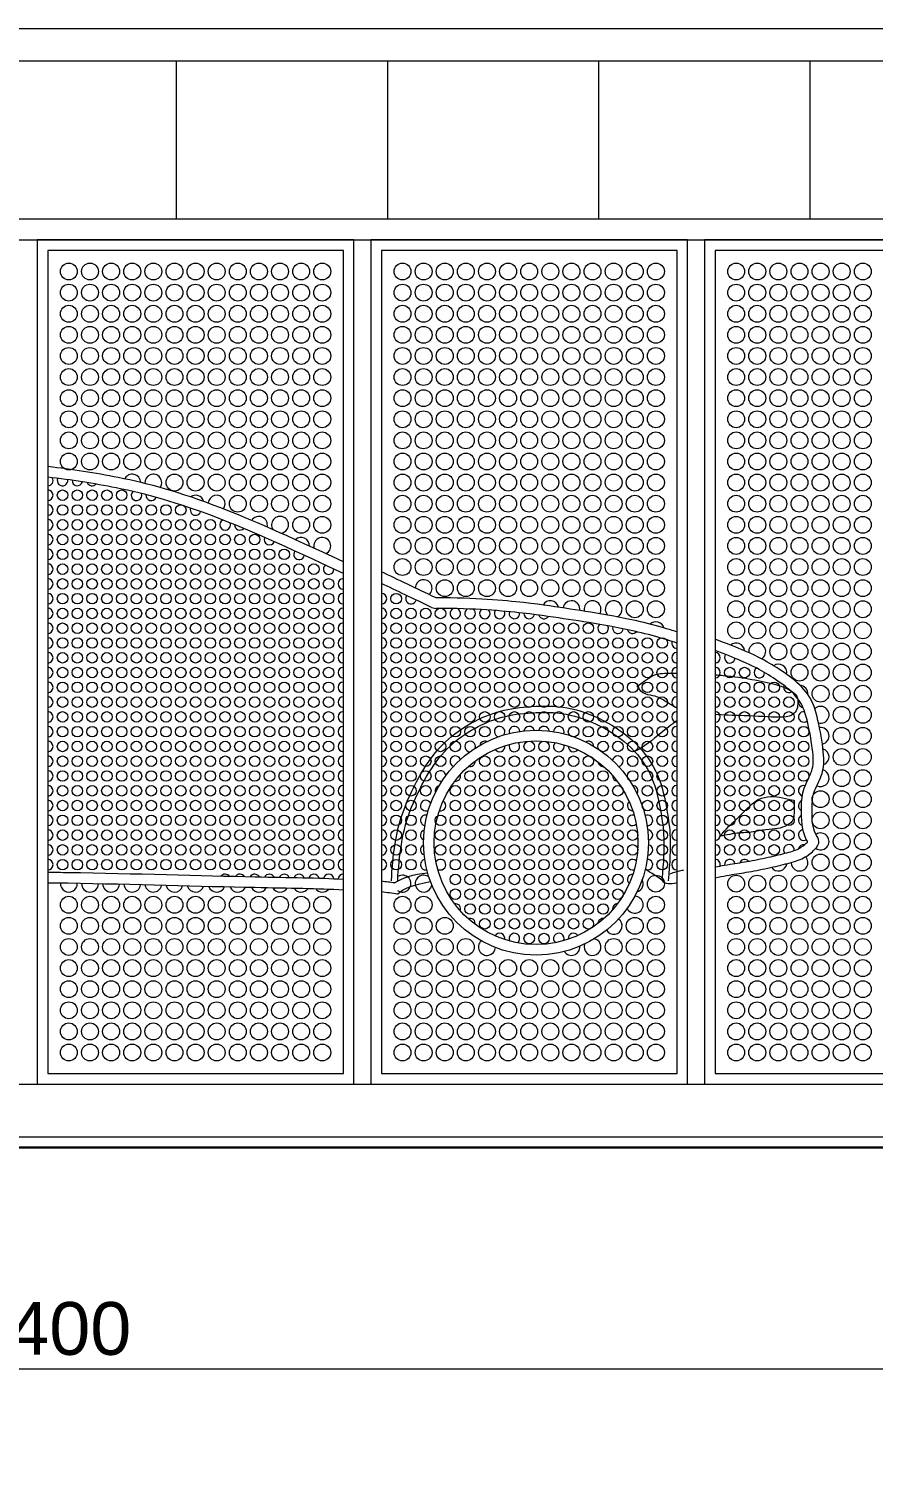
# Model space of a CAD drawing. Header units: metres. Extents: x 14775 to 14878, y 5674 to 5737.
# Drawn here: x 14867.83 to 14871.82, y 5690.72 to 5697.53 of the extents above; entities that cross this region are included whole.
import ezdxf

# ---------------------------------------------------------------- set-up
doc = ezdxf.new("R2010")
doc.units = ezdxf.units.M
doc.header["$MEASUREMENT"] = 0
doc.layers.get('Defpoints').update_dxf_attribs({"lineweight": 0})
doc.layers.add('АР-Стены', color=7, linetype='Continuous', lineweight=13)
doc.layers.add('ЧЕРТЕЖ', color=7, linetype='Continuous', lineweight=0)
doc.styles.add('Style-Arial', font='arial.ttf')
doc.styles.add('Style-txt', font='txt.shx')
doc.dimstyles.new('100', dxfattribs={"dimtxt": 0.25, "dimasz": 0.1875, "dimexe": 0.125, "dimexo": 0.125, "dimgap": 0.0625, "dimtad": 1, "dimdec": 0, "dimlfac": 1000, "dimzin": 11, "dimdsep": 46, "dimtxsty": 'Style-txt', "dimblk": 'OBLIQUE', "dimcen": 0.09, "dimadec": 0, "dimazin": 3, "dimtfac": 1, "dimtdec": 0, "dimtmove": 0, "dimatfit": 3, "dimldrblk": 'TerminatorOpen', "dimfxl": 1, "dimfrac": 2, "dimtzin": 11, "dimlwd": 0, "dimlwe": 0, "dimarcsym": 0})

# ---------------------------------------------------------------- blocks, each defined once
blk = doc.blocks.new('_Oblique')
at = {"color": 0, "linetype": 'ByBlock', "lineweight": -2}
blk.add_line((0.5, 0.5), (-0.5, -0.5), dxfattribs=at)
blk = doc.blocks.new('*D75')
at = {"layer": 'Defpoints', "color": 0, "linetype": 'Continuous', "lineweight": 0, "transparency": 16777216}
for p in [(14875.0252, 5691.184), (14860.6252, 5690.7184), (14875.0252, 5690.7184)]:
    blk.add_point(p, dxfattribs=at)
at = {"layer": 'ЧЕРТЕЖ', "color": 7, "linetype": 'Continuous', "lineweight": 0, "transparency": 16777216}
for p, q in [((14860.6252, 5690.8434), (14860.6252, 5691.309)), ((14875.0252, 5690.8434), (14875.0252, 5691.309))]:
    blk.add_line(p, q, dxfattribs=at)
at = {"layer": 'ЧЕРТЕЖ', "color": 0, "linetype": 'Continuous', "lineweight": 0, "transparency": 16777216}
blk.add_line((14860.6252, 5691.184), (14875.0252, 5691.184), dxfattribs=at)
at = {"layer": 'ЧЕРТЕЖ', "color": 0, "linetype": 'Continuous', "lineweight": 0, "transparency": 16777216, "xscale": 0.1875, "yscale": 0.1875, "zscale": 0.1875, "rotation": 180}
blk.add_blockref('_Oblique', (14860.6252, 5691.184), dxfattribs=at)
at = {"layer": 'ЧЕРТЕЖ', "color": 0, "linetype": 'Continuous', "lineweight": 0, "transparency": 16777216, "xscale": 0.1875, "yscale": 0.1875, "zscale": 0.1875}
blk.add_blockref('_Oblique', (14875.0252, 5691.184), dxfattribs=at)
at = {"layer": 'ЧЕРТЕЖ', "color": 0, "linetype": 'Continuous', "lineweight": 0, "transparency": 16777216, "insert": (14867.8252, 5691.3741), "char_height": 0.25, "attachment_point": 5, "style": 'Style-Arial'}
blk.add_mtext('14400', dxfattribs=at)
blk = doc.blocks.new('TerminatorOpen')
at = {"color": 0, "linetype": 'ByBlock', "lineweight": -2}
for q in [(-1, 0.5), (-1, 0), (-1, -0.5)]:
    blk.add_line((0, 0), q, dxfattribs=at)
blk = doc.blocks.new('*U77')
at = {"layer": 'АР-Стены', "color": 251, "linetype": 'Continuous', "lineweight": 0}
blk.add_line((1.9072, 0.259), (1.9287, 0.2541), dxfattribs=at)
for centre in [(0.19, 1.85), (0.29, 1.85), (0.39, 1.85), (0.49, 1.85), (0.59, 1.85), (0.69, 1.85), (0.79, 1.85), (0.89, 1.85), (0.99, 1.85), (1.09, 1.85), (1.19, 1.85), (1.29, 1.85), (1.39, 1.85), (1.77, 1.85), (1.87, 1.85), (1.97, 1.85), (2.07, 1.85), (2.17, 1.85), (2.27, 1.85), (2.37, 1.85), (2.47, 1.85), (2.57, 1.85), (2.67, 1.85), (2.77, 1.85), (2.87, 1.85), (2.97, 1.85), (3.35, 1.85), (3.45, 1.85), (3.55, 1.85), (3.65, 1.85), (3.75, 1.85), (3.85, 1.85), (3.95, 1.85), (0.19, 1.75), (0.29, 1.75), (0.39, 1.75), (0.49, 1.75), (0.59, 1.75), (0.69, 1.75), (0.79, 1.75), (0.89, 1.75), (0.99, 1.75), (1.09, 1.75), (1.19, 1.75), (1.29, 1.75), (1.39, 1.75), (1.77, 1.75), (1.87, 1.75), (1.97, 1.75), (2.07, 1.75), (2.17, 1.75), (2.27, 1.75), (2.37, 1.75), (2.47, 1.75), (2.57, 1.75), (2.67, 1.75), (2.77, 1.75), (2.87, 1.75), (2.97, 1.75), (3.35, 1.75), (3.45, 1.75), (3.55, 1.75), (3.65, 1.75), (3.75, 1.75), (3.85, 1.75), (3.95, 1.75), (0.19, 1.65), (0.29, 1.65), (0.39, 1.65), (0.49, 1.65), (0.59, 1.65), (0.69, 1.65), (0.79, 1.65), (0.89, 1.65), (0.99, 1.65), (1.09, 1.65), (1.19, 1.65), (1.29, 1.65), (1.39, 1.65), (1.77, 1.65), (1.87, 1.65), (1.97, 1.65), (2.07, 1.65), (2.17, 1.65), (2.27, 1.65), (2.37, 1.65), (2.47, 1.65), (2.57, 1.65), (2.67, 1.65), (2.77, 1.65), (2.87, 1.65), (2.97, 1.65), (3.35, 1.65), (3.45, 1.65), (3.55, 1.65), (3.65, 1.65), (3.75, 1.65), (3.85, 1.65), (3.95, 1.65), (0.19, 1.55), (0.29, 1.55), (0.39, 1.55), (0.49, 1.55), (0.59, 1.55), (0.69, 1.55), (0.79, 1.55), (0.89, 1.55), (0.99, 1.55), (1.09, 1.55), (1.19, 1.55), (1.29, 1.55), (1.39, 1.55), (1.77, 1.55), (1.87, 1.55), (1.97, 1.55), (2.07, 1.55), (2.17, 1.55), (2.27, 1.55), (2.37, 1.55), (2.47, 1.55), (2.57, 1.55), (2.67, 1.55), (2.77, 1.55), (2.87, 1.55), (2.97, 1.55), (3.35, 1.55), (3.45, 1.55), (3.55, 1.55), (3.65, 1.55), (3.75, 1.55), (3.85, 1.55), (3.95, 1.55), (0.19, 1.45), (0.29, 1.45), (0.39, 1.45), (0.49, 1.45), (0.59, 1.45), (0.69, 1.45), (0.79, 1.45), (0.89, 1.45), (0.99, 1.45), (1.09, 1.45), (1.19, 1.45), (1.29, 1.45), (1.39, 1.45), (1.77, 1.45), (1.87, 1.45), (1.97, 1.45), (2.07, 1.45), (2.17, 1.45), (2.27, 1.45), (2.37, 1.45), (2.47, 1.45), (2.57, 1.45), (2.67, 1.45), (2.77, 1.45), (2.87, 1.45), (2.97, 1.45), (3.35, 1.45), (3.45, 1.45), (3.55, 1.45), (3.65, 1.45), (3.75, 1.45), (3.85, 1.45), (3.95, 1.45), (0.19, 1.35), (0.29, 1.35), (0.39, 1.35), (0.49, 1.35), (0.59, 1.35), (0.69, 1.35), (0.79, 1.35), (0.89, 1.35), (0.99, 1.35), (1.09, 1.35), (1.19, 1.35), (1.29, 1.35), (1.39, 1.35), (1.77, 1.35), (1.87, 1.35), (1.97, 1.35), (2.07, 1.35), (2.17, 1.35), (2.27, 1.35), (2.37, 1.35), (2.47, 1.35), (2.57, 1.35), (2.67, 1.35), (2.77, 1.35), (2.87, 1.35), (2.97, 1.35), (3.35, 1.35), (3.45, 1.35), (3.55, 1.35), (3.65, 1.35), (3.75, 1.35), (3.85, 1.35), (3.95, 1.35), (0.19, 1.25), (0.29, 1.25), (0.39, 1.25), (0.49, 1.25), (0.59, 1.25), (0.69, 1.25), (0.79, 1.25), (0.89, 1.25), (0.99, 1.25), (1.09, 1.25), (1.19, 1.25), (1.29, 1.25), (1.39, 1.25), (1.77, 1.25), (1.87, 1.25), (1.97, 1.25), (2.07, 1.25), (2.17, 1.25), (2.27, 1.25), (2.37, 1.25), (2.47, 1.25), (2.57, 1.25), (2.67, 1.25), (2.77, 1.25), (2.87, 1.25), (2.97, 1.25), (3.35, 1.25), (3.45, 1.25), (3.55, 1.25), (3.65, 1.25), (3.75, 1.25), (3.85, 1.25), (3.95, 1.25), (0.19, 1.15), (0.29, 1.15), (0.39, 1.15), (0.49, 1.15), (0.59, 1.15), (0.69, 1.15), (0.79, 1.15), (0.89, 1.15), (0.99, 1.15), (1.09, 1.15), (1.19, 1.15), (1.29, 1.15), (1.39, 1.15), (1.77, 1.15), (1.87, 1.15), (1.97, 1.15), (2.07, 1.15), (2.17, 1.15), (2.27, 1.15), (2.37, 1.15), (2.47, 1.15), (2.57, 1.15), (2.67, 1.15), (2.77, 1.15), (2.87, 1.15), (2.97, 1.15), (3.35, 1.15), (3.45, 1.15), (3.55, 1.15), (3.65, 1.15), (3.75, 1.15), (3.85, 1.15), (3.95, 1.15), (0.19, 1.05), (0.29, 1.05), (0.39, 1.05), (0.49, 1.05), (0.59, 1.05), (0.69, 1.05), (0.79, 1.05), (0.89, 1.05), (0.99, 1.05), (1.09, 1.05), (1.19, 1.05), (1.29, 1.05), (1.39, 1.05), (1.77, 1.05), (1.87, 1.05), (1.97, 1.05), (2.07, 1.05), (2.17, 1.05), (2.27, 1.05), (2.37, 1.05), (2.47, 1.05), (2.57, 1.05), (2.67, 1.05), (2.77, 1.05), (2.87, 1.05), (2.97, 1.05), (3.35, 1.05), (3.45, 1.05), (3.55, 1.05), (3.65, 1.05), (3.75, 1.05), (3.85, 1.05), (3.95, 1.05), (0.19, 0.95), (0.29, 0.95), (0.39, 0.95), (0.49, 0.95), (0.59, 0.95), (0.69, 0.95), (0.79, 0.95), (0.89, 0.95), (0.99, 0.95), (1.09, 0.95), (1.19, 0.95), (1.29, 0.95), (1.39, 0.95), (1.77, 0.95), (1.87, 0.95), (1.97, 0.95), (2.07, 0.95), (2.17, 0.95), (2.27, 0.95), (2.37, 0.95), (2.47, 0.95), (2.57, 0.95), (2.67, 0.95), (2.77, 0.95), (2.87, 0.95), (2.97, 0.95), (3.35, 0.95), (3.45, 0.95), (3.55, 0.95), (3.65, 0.95), (3.75, 0.95), (3.85, 0.95), (3.95, 0.95), (0.69, 0.85), (0.79, 0.85), (0.89, 0.85), (0.99, 0.85), (1.09, 0.85), (1.19, 0.85), (1.29, 0.85), (1.39, 0.85), (1.77, 0.85), (1.87, 0.85), (1.97, 0.85), (2.07, 0.85), (2.17, 0.85), (2.27, 0.85), (2.37, 0.85), (2.47, 0.85), (2.57, 0.85), (2.67, 0.85), (2.77, 0.85), (2.87, 0.85), (2.97, 0.85), (3.35, 0.85), (3.45, 0.85), (3.55, 0.85), (3.65, 0.85), (3.75, 0.85), (3.85, 0.85), (3.95, 0.85), (0.99, 0.75), (1.09, 0.75), (1.19, 0.75), (1.29, 0.75), (1.39, 0.75), (1.77, 0.75), (1.87, 0.75), (1.97, 0.75), (2.07, 0.75), (2.17, 0.75), (2.27, 0.75), (2.37, 0.75), (2.47, 0.75), (2.57, 0.75), (2.67, 0.75), (2.77, 0.75), (2.87, 0.75), (2.97, 0.75), (3.35, 0.75), (3.45, 0.75), (3.55, 0.75), (3.65, 0.75), (3.75, 0.75), (3.85, 0.75), (3.95, 0.75), (1.29, 0.65), (1.39, 0.65), (1.77, 0.65), (1.87, 0.65), (1.97, 0.65), (2.07, 0.65), (2.17, 0.65), (2.27, 0.65), (2.37, 0.65), (2.47, 0.65), (2.57, 0.65), (2.67, 0.65), (2.77, 0.65), (2.87, 0.65), (2.97, 0.65), (3.35, 0.65), (3.45, 0.65), (3.55, 0.65), (3.65, 0.65), (3.75, 0.65), (3.85, 0.65), (3.95, 0.65), (1.77, 0.55), (1.87, 0.55), (1.97, 0.55), (2.07, 0.55), (2.17, 0.55), (2.27, 0.55), (2.37, 0.55), (2.47, 0.55), (2.57, 0.55), (2.67, 0.55), (2.77, 0.55), (2.87, 0.55), (2.97, 0.55), (3.35, 0.55), (3.45, 0.55), (3.55, 0.55), (3.65, 0.55), (3.75, 0.55), (3.85, 0.55), (3.95, 0.55), (1.77, 0.45), (1.87, 0.45), (1.97, 0.45), (2.07, 0.45), (2.17, 0.45), (2.27, 0.45), (2.37, 0.45), (2.47, 0.45), (2.57, 0.45), (2.67, 0.45), (2.77, 0.45), (2.87, 0.45), (2.97, 0.45), (3.35, 0.45), (3.45, 0.45), (3.55, 0.45), (3.65, 0.45), (3.75, 0.45), (3.85, 0.45), (3.95, 0.45), (1.97, 0.35), (2.07, 0.35), (2.17, 0.35), (2.27, 0.35), (2.37, 0.35), (2.47, 0.35), (2.57, 0.35), (2.67, 0.35), (2.77, 0.35), (2.87, 0.35), (2.97, 0.35), (3.35, 0.35), (3.45, 0.35), (3.55, 0.35), (3.65, 0.35), (3.75, 0.35), (3.85, 0.35), (3.95, 0.35), (2.87, 0.25), (2.97, 0.25), (3.35, 0.25), (3.45, 0.25), (3.55, 0.25), (3.65, 0.25), (3.75, 0.25), (3.85, 0.25), (3.95, 0.25), (3.35, 0.15), (3.45, 0.15), (3.55, 0.15), (3.65, 0.15), (3.75, 0.15), (3.85, 0.15), (3.95, 0.15), (3.55, 0.05), (3.65, 0.05), (3.75, 0.05), (3.85, 0.05), (3.95, 0.05), (3.65, -0.05), (3.75, -0.05), (3.85, -0.05), (3.95, -0.05), (3.75, -0.15), (3.85, -0.15), (3.95, -0.15), (3.85, -0.25), (3.95, -0.25), (3.85, -0.35), (3.95, -0.35), (3.85, -0.45), (3.95, -0.45), (3.85, -0.55), (3.95, -0.55), (3.75, -0.65), (3.85, -0.65), (3.95, -0.65), (3.75, -0.75), (3.85, -0.75), (3.95, -0.75), (3.85, -0.85), (3.95, -0.85), (3.75, -0.95), (3.85, -0.95), (3.95, -0.95), (3.35, -1.05), (3.45, -1.05), (3.55, -1.05), (3.65, -1.05), (3.75, -1.05), (3.85, -1.05), (3.95, -1.05), (0.19, -1.15), (0.29, -1.15), (0.39, -1.15), (0.49, -1.15), (0.59, -1.15), (0.69, -1.15), (0.79, -1.15), (0.89, -1.15), (0.99, -1.15), (1.09, -1.15), (1.19, -1.15), (1.29, -1.15), (1.39, -1.15), (1.77, -1.15), (1.87, -1.15), (2.97, -1.15), (3.35, -1.15), (3.45, -1.15), (3.55, -1.15), (3.65, -1.15), (3.75, -1.15), (3.85, -1.15), (3.95, -1.15), (0.19, -1.25), (0.29, -1.25), (0.39, -1.25), (0.49, -1.25), (0.59, -1.25), (0.69, -1.25), (0.79, -1.25), (0.89, -1.25), (0.99, -1.25), (1.09, -1.25), (1.19, -1.25), (1.29, -1.25), (1.39, -1.25), (1.77, -1.25), (1.87, -1.25), (1.97, -1.25), (2.87, -1.25), (2.97, -1.25), (3.35, -1.25), (3.45, -1.25), (3.55, -1.25), (3.65, -1.25), (3.75, -1.25), (3.85, -1.25), (3.95, -1.25), (0.19, -1.35), (0.29, -1.35), (0.39, -1.35), (0.49, -1.35), (0.59, -1.35), (0.69, -1.35), (0.79, -1.35), (0.89, -1.35), (0.99, -1.35), (1.09, -1.35), (1.19, -1.35), (1.29, -1.35), (1.39, -1.35), (1.77, -1.35), (1.87, -1.35), (1.97, -1.35), (2.07, -1.35), (2.77, -1.35), (2.87, -1.35), (2.97, -1.35), (3.35, -1.35), (3.45, -1.35), (3.55, -1.35), (3.65, -1.35), (3.75, -1.35), (3.85, -1.35), (3.95, -1.35), (0.19, -1.45), (0.29, -1.45), (0.39, -1.45), (0.49, -1.45), (0.59, -1.45), (0.69, -1.45), (0.79, -1.45), (0.89, -1.45), (0.99, -1.45), (1.09, -1.45), (1.19, -1.45), (1.29, -1.45), (1.39, -1.45), (1.77, -1.45), (1.87, -1.45), (1.97, -1.45), (2.07, -1.45), (2.17, -1.45), (2.27, -1.45), (2.37, -1.45), (2.47, -1.45), (2.57, -1.45), (2.67, -1.45), (2.77, -1.45), (2.87, -1.45), (2.97, -1.45), (3.35, -1.45), (3.45, -1.45), (3.55, -1.45), (3.65, -1.45), (3.75, -1.45), (3.85, -1.45), (3.95, -1.45), (0.19, -1.55), (0.29, -1.55), (0.39, -1.55), (0.49, -1.55), (0.59, -1.55), (0.69, -1.55), (0.79, -1.55), (0.89, -1.55), (0.99, -1.55), (1.09, -1.55), (1.19, -1.55), (1.29, -1.55), (1.39, -1.55), (1.77, -1.55), (1.87, -1.55), (1.97, -1.55), (2.07, -1.55), (2.17, -1.55), (2.27, -1.55), (2.37, -1.55), (2.47, -1.55), (2.57, -1.55), (2.67, -1.55), (2.77, -1.55), (2.87, -1.55), (2.97, -1.55), (3.35, -1.55), (3.45, -1.55), (3.55, -1.55), (3.65, -1.55), (3.75, -1.55), (3.85, -1.55), (3.95, -1.55), (0.19, -1.65), (0.29, -1.65), (0.39, -1.65), (0.49, -1.65), (0.59, -1.65), (0.69, -1.65), (0.79, -1.65), (0.89, -1.65), (0.99, -1.65), (1.09, -1.65), (1.19, -1.65), (1.29, -1.65), (1.39, -1.65), (1.77, -1.65), (1.87, -1.65), (1.97, -1.65), (2.07, -1.65), (2.17, -1.65), (2.27, -1.65), (2.37, -1.65), (2.47, -1.65), (2.57, -1.65), (2.67, -1.65), (2.77, -1.65), (2.87, -1.65), (2.97, -1.65), (3.35, -1.65), (3.45, -1.65), (3.55, -1.65), (3.65, -1.65), (3.75, -1.65), (3.85, -1.65), (3.95, -1.65), (0.19, -1.75), (0.29, -1.75), (0.39, -1.75), (0.49, -1.75), (0.59, -1.75), (0.69, -1.75), (0.79, -1.75), (0.89, -1.75), (0.99, -1.75), (1.09, -1.75), (1.19, -1.75), (1.29, -1.75), (1.39, -1.75), (1.77, -1.75), (1.87, -1.75), (1.97, -1.75), (2.07, -1.75), (2.17, -1.75), (2.27, -1.75), (2.37, -1.75), (2.47, -1.75), (2.57, -1.75), (2.67, -1.75), (2.77, -1.75), (2.87, -1.75), (2.97, -1.75), (3.35, -1.75), (3.45, -1.75), (3.55, -1.75), (3.65, -1.75), (3.75, -1.75), (3.85, -1.75), (3.95, -1.75), (0.19, -1.85), (0.29, -1.85), (0.39, -1.85), (0.49, -1.85), (0.59, -1.85), (0.69, -1.85), (0.79, -1.85), (0.89, -1.85), (0.99, -1.85), (1.09, -1.85), (1.19, -1.85), (1.29, -1.85), (1.39, -1.85), (1.77, -1.85), (1.87, -1.85), (1.97, -1.85), (2.07, -1.85), (2.17, -1.85), (2.27, -1.85), (2.37, -1.85), (2.47, -1.85), (2.57, -1.85), (2.67, -1.85), (2.77, -1.85), (2.87, -1.85), (2.97, -1.85), (3.35, -1.85), (3.45, -1.85), (3.55, -1.85), (3.65, -1.85), (3.75, -1.85), (3.85, -1.85), (3.95, -1.85)]:
    blk.add_circle(centre, 0.04, dxfattribs=at)
at = {"layer": 'АР-Стены', "color": 8, "linetype": 'Continuous', "lineweight": 0}
for centre in [(0.16, 0.79), (0.23, 0.79), (0.3, 0.79), (0.37, 0.79), (0.44, 0.79), (0.16, 0.72), (0.23, 0.72), (0.3, 0.72), (0.37, 0.72), (0.44, 0.72), (0.51, 0.72), (0.58, 0.72), (0.65, 0.72), (0.72, 0.72), (0.16, 0.65), (0.23, 0.65), (0.3, 0.65), (0.37, 0.65), (0.44, 0.65), (0.51, 0.65), (0.58, 0.65), (0.65, 0.65), (0.72, 0.65), (0.79, 0.65), (0.86, 0.65), (0.16, 0.58), (0.23, 0.58), (0.3, 0.58), (0.37, 0.58), (0.44, 0.58), (0.51, 0.58), (0.58, 0.58), (0.65, 0.58), (0.72, 0.58), (0.79, 0.58), (0.86, 0.58), (0.93, 0.58), (1, 0.58), (1.07, 0.58), (0.16, 0.51), (0.23, 0.51), (0.3, 0.51), (0.37, 0.51), (0.44, 0.51), (0.51, 0.51), (0.58, 0.51), (0.65, 0.51), (0.72, 0.51), (0.79, 0.51), (0.86, 0.51), (0.93, 0.51), (1, 0.51), (1.07, 0.51), (1.14, 0.51), (1.21, 0.51), (0.16, 0.44), (0.23, 0.44), (0.3, 0.44), (0.37, 0.44), (0.44, 0.44), (0.51, 0.44), (0.58, 0.44), (0.65, 0.44), (0.72, 0.44), (0.79, 0.44), (0.86, 0.44), (0.93, 0.44), (1, 0.44), (1.07, 0.44), (1.14, 0.44), (1.21, 0.44), (1.28, 0.44), (1.35, 0.44), (0.16, 0.37), (0.23, 0.37), (0.3, 0.37), (0.37, 0.37), (0.44, 0.37), (0.51, 0.37), (0.58, 0.37), (0.65, 0.37), (0.72, 0.37), (0.79, 0.37), (0.86, 0.37), (0.93, 0.37), (1, 0.37), (1.07, 0.37), (1.14, 0.37), (1.21, 0.37), (1.28, 0.37), (1.35, 0.37), (1.42, 0.37), (0.16, 0.3), (0.23, 0.3), (0.3, 0.3), (0.37, 0.3), (0.44, 0.3), (0.51, 0.3), (0.58, 0.3), (0.65, 0.3), (0.72, 0.3), (0.79, 0.3), (0.86, 0.3), (0.93, 0.3), (1, 0.3), (1.07, 0.3), (1.14, 0.3), (1.21, 0.3), (1.28, 0.3), (1.35, 0.3), (1.42, 0.3), (1.74, 0.3), (0.16, 0.23), (0.23, 0.23), (0.3, 0.23), (0.37, 0.23), (0.44, 0.23), (0.51, 0.23), (0.58, 0.23), (0.65, 0.23), (0.72, 0.23), (0.79, 0.23), (0.86, 0.23), (0.93, 0.23), (1, 0.23), (1.07, 0.23), (1.14, 0.23), (1.21, 0.23), (1.28, 0.23), (1.35, 0.23), (1.42, 0.23), (1.74, 0.23), (1.81, 0.23), (1.88, 0.23), (1.95, 0.23), (0.16, 0.16), (0.23, 0.16), (0.3, 0.16), (0.37, 0.16), (0.44, 0.16), (0.51, 0.16), (0.58, 0.16), (0.65, 0.16), (0.72, 0.16), (0.79, 0.16), (0.86, 0.16), (0.93, 0.16), (1, 0.16), (1.07, 0.16), (1.14, 0.16), (1.21, 0.16), (1.28, 0.16), (1.35, 0.16), (1.42, 0.16), (1.74, 0.16), (1.81, 0.16), (1.88, 0.16), (1.95, 0.16), (2.02, 0.16), (2.09, 0.16), (2.16, 0.16), (2.23, 0.16), (2.3, 0.16), (2.37, 0.16), (2.44, 0.16), (2.51, 0.16), (2.58, 0.16), (2.65, 0.16), (0.16, 0.09), (0.23, 0.09), (0.3, 0.09), (0.37, 0.09), (0.44, 0.09), (0.51, 0.09), (0.58, 0.09), (0.65, 0.09), (0.72, 0.09), (0.79, 0.09), (0.86, 0.09), (0.93, 0.09), (1, 0.09), (1.07, 0.09), (1.14, 0.09), (1.21, 0.09), (1.28, 0.09), (1.35, 0.09), (1.42, 0.09), (1.74, 0.09), (1.81, 0.09), (1.88, 0.09), (1.95, 0.09), (2.02, 0.09), (2.09, 0.09), (2.16, 0.09), (2.23, 0.09), (2.3, 0.09), (2.37, 0.09), (2.44, 0.09), (2.51, 0.09), (2.58, 0.09), (2.65, 0.09), (2.72, 0.09), (2.79, 0.09), (2.86, 0.09), (2.93, 0.09), (3, 0.09), (0.16, 0.02), (0.23, 0.02), (0.3, 0.02), (0.37, 0.02), (0.44, 0.02), (0.51, 0.02), (0.58, 0.02), (0.65, 0.02), (0.72, 0.02), (0.79, 0.02), (0.86, 0.02), (0.93, 0.02), (1, 0.02), (1.07, 0.02), (1.14, 0.02), (1.21, 0.02), (1.28, 0.02), (1.35, 0.02), (1.42, 0.02), (1.74, 0.02), (1.81, 0.02), (1.88, 0.02), (1.95, 0.02), (2.02, 0.02), (2.09, 0.02), (2.16, 0.02), (2.23, 0.02), (2.3, 0.02), (2.37, 0.02), (2.44, 0.02), (2.51, 0.02), (2.58, 0.02), (2.65, 0.02), (2.72, 0.02), (2.79, 0.02), (2.86, 0.02), (2.93, 0.02), (3, 0.02), (0.16, -0.05), (0.23, -0.05), (0.3, -0.05), (0.37, -0.05), (0.44, -0.05), (0.51, -0.05), (0.58, -0.05), (0.65, -0.05), (0.72, -0.05), (0.79, -0.05), (0.86, -0.05), (0.93, -0.05), (1, -0.05), (1.07, -0.05), (1.14, -0.05), (1.21, -0.05), (1.28, -0.05), (1.35, -0.05), (1.42, -0.05), (1.74, -0.05), (1.81, -0.05), (1.88, -0.05), (1.95, -0.05), (2.02, -0.05), (2.09, -0.05), (2.16, -0.05), (2.23, -0.05), (2.3, -0.05), (2.37, -0.05), (2.44, -0.05), (2.51, -0.05), (2.58, -0.05), (2.65, -0.05), (2.72, -0.05), (2.79, -0.05), (2.86, -0.05), (2.93, -0.05), (3, -0.05), (3.32, -0.05), (3.39, -0.05), (0.16, -0.12), (0.23, -0.12), (0.3, -0.12), (0.37, -0.12), (0.44, -0.12), (0.51, -0.12), (0.58, -0.12), (0.65, -0.12), (0.72, -0.12), (0.79, -0.12), (0.86, -0.12), (0.93, -0.12), (1, -0.12), (1.07, -0.12), (1.14, -0.12), (1.21, -0.12), (1.28, -0.12), (1.35, -0.12), (1.42, -0.12), (1.74, -0.12), (1.81, -0.12), (1.88, -0.12), (1.95, -0.12), (2.02, -0.12), (2.09, -0.12), (2.16, -0.12), (2.23, -0.12), (2.3, -0.12), (2.37, -0.12), (2.44, -0.12), (2.51, -0.12), (2.58, -0.12), (2.65, -0.12), (2.72, -0.12), (2.79, -0.12), (2.86, -0.12), (2.93, -0.12), (3, -0.12), (3.32, -0.12), (3.39, -0.12), (3.46, -0.12), (3.53, -0.12), (0.16, -0.19), (0.23, -0.19), (0.3, -0.19), (0.37, -0.19), (0.44, -0.19), (0.51, -0.19), (0.58, -0.19), (0.65, -0.19), (0.72, -0.19), (0.79, -0.19), (0.86, -0.19), (0.93, -0.19), (1, -0.19), (1.07, -0.19), (1.14, -0.19), (1.21, -0.19), (1.28, -0.19), (1.35, -0.19), (1.42, -0.19), (1.74, -0.19), (1.81, -0.19), (1.88, -0.19), (1.95, -0.19), (2.02, -0.19), (2.09, -0.19), (2.16, -0.19), (2.23, -0.19), (2.3, -0.19), (2.37, -0.19), (2.44, -0.19), (2.51, -0.19), (2.58, -0.19), (2.65, -0.19), (2.72, -0.19), (2.79, -0.19), (2.86, -0.19), (2.93, -0.19), (3, -0.19), (3.32, -0.19), (3.39, -0.19), (3.46, -0.19), (3.53, -0.19), (3.6, -0.19), (0.16, -0.26), (0.23, -0.26), (0.3, -0.26), (0.37, -0.26), (0.44, -0.26), (0.51, -0.26), (0.58, -0.26), (0.65, -0.26), (0.72, -0.26), (0.79, -0.26), (0.86, -0.26), (0.93, -0.26), (1, -0.26), (1.07, -0.26), (1.14, -0.26), (1.21, -0.26), (1.28, -0.26), (1.35, -0.26), (1.42, -0.26), (1.74, -0.26), (1.81, -0.26), (1.88, -0.26), (1.95, -0.26), (2.02, -0.26), (2.09, -0.26), (2.16, -0.26), (2.23, -0.26), (2.3, -0.26), (2.37, -0.26), (2.44, -0.26), (2.51, -0.26), (2.58, -0.26), (2.65, -0.26), (2.72, -0.26), (2.79, -0.26), (2.86, -0.26), (2.93, -0.26), (3, -0.26), (3.32, -0.26), (3.39, -0.26), (3.46, -0.26), (3.53, -0.26), (3.6, -0.26), (0.16, -0.33), (0.23, -0.33), (0.3, -0.33), (0.37, -0.33), (0.44, -0.33), (0.51, -0.33), (0.58, -0.33), (0.65, -0.33), (0.72, -0.33), (0.79, -0.33), (0.86, -0.33), (0.93, -0.33), (1, -0.33), (1.07, -0.33), (1.14, -0.33), (1.21, -0.33), (1.28, -0.33), (1.35, -0.33), (1.42, -0.33), (1.74, -0.33), (1.81, -0.33), (1.88, -0.33), (1.95, -0.33), (2.02, -0.33), (2.09, -0.33), (2.16, -0.33), (2.58, -0.33), (2.65, -0.33), (2.72, -0.33), (2.79, -0.33), (2.86, -0.33), (2.93, -0.33), (3, -0.33), (3.32, -0.33), (3.39, -0.33), (3.46, -0.33), (3.53, -0.33), (3.6, -0.33), (3.67, -0.33), (0.16, -0.4), (0.23, -0.4), (0.3, -0.4), (0.37, -0.4), (0.44, -0.4), (0.51, -0.4), (0.58, -0.4), (0.65, -0.4), (0.72, -0.4), (0.79, -0.4), (0.86, -0.4), (0.93, -0.4), (1, -0.4), (1.07, -0.4), (1.14, -0.4), (1.21, -0.4), (1.28, -0.4), (1.35, -0.4), (1.42, -0.4), (1.74, -0.4), (1.81, -0.4), (1.88, -0.4), (1.95, -0.4), (2.02, -0.4), (2.37, -0.4), (2.44, -0.4), (2.72, -0.4), (2.79, -0.4), (2.86, -0.4), (2.93, -0.4), (3, -0.4), (3.32, -0.4), (3.39, -0.4), (3.46, -0.4), (3.53, -0.4), (3.6, -0.4), (3.67, -0.4), (0.16, -0.47), (0.23, -0.47), (0.3, -0.47), (0.37, -0.47), (0.44, -0.47), (0.51, -0.47), (0.58, -0.47), (0.65, -0.47), (0.72, -0.47), (0.79, -0.47), (0.86, -0.47), (0.93, -0.47), (1, -0.47), (1.07, -0.47), (1.14, -0.47), (1.21, -0.47), (1.28, -0.47), (1.35, -0.47), (1.42, -0.47), (1.74, -0.47), (1.81, -0.47), (1.88, -0.47), (1.95, -0.47), (2.16, -0.47), (2.23, -0.47), (2.3, -0.47), (2.37, -0.47), (2.44, -0.47), (2.51, -0.47), (2.58, -0.47), (2.65, -0.47), (2.86, -0.47), (2.93, -0.47), (3, -0.47), (3.32, -0.47), (3.39, -0.47), (3.46, -0.47), (3.53, -0.47), (3.6, -0.47), (3.67, -0.47), (0.16, -0.54), (0.23, -0.54), (0.3, -0.54), (0.37, -0.54), (0.44, -0.54), (0.51, -0.54), (0.58, -0.54), (0.65, -0.54), (0.72, -0.54), (0.79, -0.54), (0.86, -0.54), (0.93, -0.54), (1, -0.54), (1.07, -0.54), (1.14, -0.54), (1.21, -0.54), (1.28, -0.54), (1.35, -0.54), (1.42, -0.54), (1.74, -0.54), (1.81, -0.54), (1.88, -0.54), (2.09, -0.54), (2.16, -0.54), (2.23, -0.54), (2.3, -0.54), (2.37, -0.54), (2.44, -0.54), (2.51, -0.54), (2.58, -0.54), (2.65, -0.54), (2.72, -0.54), (2.86, -0.54), (2.93, -0.54), (3, -0.54), (3.32, -0.54), (3.39, -0.54), (3.46, -0.54), (3.53, -0.54), (3.6, -0.54), (3.67, -0.54), (0.16, -0.61), (0.23, -0.61), (0.3, -0.61), (0.37, -0.61), (0.44, -0.61), (0.51, -0.61), (0.58, -0.61), (0.65, -0.61), (0.72, -0.61), (0.79, -0.61), (0.86, -0.61), (0.93, -0.61), (1, -0.61), (1.07, -0.61), (1.14, -0.61), (1.21, -0.61), (1.28, -0.61), (1.35, -0.61), (1.42, -0.61), (1.74, -0.61), (1.81, -0.61), (1.88, -0.61), (2.02, -0.61), (2.09, -0.61), (2.16, -0.61), (2.23, -0.61), (2.3, -0.61), (2.37, -0.61), (2.44, -0.61), (2.51, -0.61), (2.58, -0.61), (2.65, -0.61), (2.72, -0.61), (2.79, -0.61), (2.93, -0.61), (3, -0.61), (3.32, -0.61), (3.39, -0.61), (3.46, -0.61), (3.53, -0.61), (3.6, -0.61), (0.16, -0.68), (0.23, -0.68), (0.3, -0.68), (0.37, -0.68), (0.44, -0.68), (0.51, -0.68), (0.58, -0.68), (0.65, -0.68), (0.72, -0.68), (0.79, -0.68), (0.86, -0.68), (0.93, -0.68), (1, -0.68), (1.07, -0.68), (1.14, -0.68), (1.21, -0.68), (1.28, -0.68), (1.35, -0.68), (1.42, -0.68), (1.74, -0.68), (1.81, -0.68), (2.02, -0.68), (2.09, -0.68), (2.16, -0.68), (2.23, -0.68), (2.3, -0.68), (2.37, -0.68), (2.44, -0.68), (2.51, -0.68), (2.58, -0.68), (2.65, -0.68), (2.72, -0.68), (2.79, -0.68), (2.93, -0.68), (3, -0.68), (3.32, -0.68), (3.39, -0.68), (3.46, -0.68), (3.53, -0.68), (3.6, -0.68), (0.16, -0.75), (0.23, -0.75), (0.3, -0.75), (0.37, -0.75), (0.44, -0.75), (0.51, -0.75), (0.58, -0.75), (0.65, -0.75), (0.72, -0.75), (0.79, -0.75), (0.86, -0.75), (0.93, -0.75), (1, -0.75), (1.07, -0.75), (1.14, -0.75), (1.21, -0.75), (1.28, -0.75), (1.35, -0.75), (1.42, -0.75), (1.74, -0.75), (1.81, -0.75), (1.95, -0.75), (2.02, -0.75), (2.09, -0.75), (2.16, -0.75), (2.23, -0.75), (2.3, -0.75), (2.37, -0.75), (2.44, -0.75), (2.51, -0.75), (2.58, -0.75), (2.65, -0.75), (2.72, -0.75), (2.79, -0.75), (3, -0.75), (3.32, -0.75), (3.39, -0.75), (3.46, -0.75), (3.53, -0.75), (3.6, -0.75), (0.16, -0.82), (0.23, -0.82), (0.3, -0.82), (0.37, -0.82), (0.44, -0.82), (0.51, -0.82), (0.58, -0.82), (0.65, -0.82), (0.72, -0.82), (0.79, -0.82), (0.86, -0.82), (0.93, -0.82), (1, -0.82), (1.07, -0.82), (1.14, -0.82), (1.21, -0.82), (1.28, -0.82), (1.35, -0.82), (1.42, -0.82), (1.74, -0.82), (1.81, -0.82), (1.95, -0.82), (2.02, -0.82), (2.09, -0.82), (2.16, -0.82), (2.23, -0.82), (2.3, -0.82), (2.37, -0.82), (2.44, -0.82), (2.51, -0.82), (2.58, -0.82), (2.65, -0.82), (2.72, -0.82), (2.79, -0.82), (2.86, -0.82), (3, -0.82), (3.32, -0.82), (3.39, -0.82), (3.46, -0.82), (3.53, -0.82), (3.6, -0.82), (0.16, -0.89), (0.23, -0.89), (0.3, -0.89), (0.37, -0.89), (0.44, -0.89), (0.51, -0.89), (0.58, -0.89), (0.65, -0.89), (0.72, -0.89), (0.79, -0.89), (0.86, -0.89), (0.93, -0.89), (1, -0.89), (1.07, -0.89), (1.14, -0.89), (1.21, -0.89), (1.28, -0.89), (1.35, -0.89), (1.42, -0.89), (1.74, -0.89), (1.81, -0.89), (1.95, -0.89), (2.02, -0.89), (2.09, -0.89), (2.16, -0.89), (2.23, -0.89), (2.3, -0.89), (2.37, -0.89), (2.44, -0.89), (2.51, -0.89), (2.58, -0.89), (2.65, -0.89), (2.72, -0.89), (2.79, -0.89), (2.86, -0.89), (3, -0.89), (3.32, -0.89), (3.39, -0.89), (3.46, -0.89), (3.53, -0.89), (0.16, -0.96), (0.23, -0.96), (0.3, -0.96), (0.37, -0.96), (0.44, -0.96), (0.51, -0.96), (0.58, -0.96), (0.65, -0.96), (0.72, -0.96), (0.79, -0.96), (0.86, -0.96), (0.93, -0.96), (1, -0.96), (1.07, -0.96), (1.14, -0.96), (1.21, -0.96), (1.28, -0.96), (1.35, -0.96), (1.42, -0.96), (1.74, -0.96), (1.81, -0.96), (2.02, -0.96), (2.09, -0.96), (2.16, -0.96), (2.23, -0.96), (2.3, -0.96), (2.37, -0.96), (2.44, -0.96), (2.51, -0.96), (2.58, -0.96), (2.65, -0.96), (2.72, -0.96), (2.79, -0.96), (3, -0.96), (2.02, -1.03), (2.09, -1.03), (2.16, -1.03), (2.23, -1.03), (2.3, -1.03), (2.37, -1.03), (2.44, -1.03), (2.51, -1.03), (2.58, -1.03), (2.65, -1.03), (2.72, -1.03), (2.79, -1.03), (2.02, -1.1), (2.09, -1.1), (2.16, -1.1), (2.23, -1.1), (2.3, -1.1), (2.37, -1.1), (2.44, -1.1), (2.51, -1.1), (2.58, -1.1), (2.65, -1.1), (2.72, -1.1), (2.79, -1.1), (2.09, -1.17), (2.16, -1.17), (2.23, -1.17), (2.3, -1.17), (2.37, -1.17), (2.44, -1.17), (2.51, -1.17), (2.58, -1.17), (2.65, -1.17), (2.72, -1.17), (2.16, -1.24), (2.23, -1.24), (2.3, -1.24), (2.37, -1.24), (2.44, -1.24), (2.51, -1.24), (2.58, -1.24), (2.65, -1.24), (2.37, -1.31), (2.44, -1.31)]:
    blk.add_circle(centre, 0.025, dxfattribs=at)
at = {"layer": 'АР-Стены', "color": 8, "linetype": 'Continuous', "lineweight": 13}
for radius in [0.5326, 0.4826]:
    blk.add_circle((2.4023, -0.8559), radius, dxfattribs=at)
at = {"layer": 'АР-Стены', "color": 251, "linetype": 'Continuous', "lineweight": 0}
for centre, start, end in [((0.49, 0.85), 0.72225, 153.73516), ((0.59, 0.85), 324.0052, 186.4055), ((0.79, 0.75), 15.10732, 126.51201), ((0.89, 0.75), 322.33671, 176.22481), ((1.09, 0.65), 344.6882, 148.64201), ((1.19, 0.65), 276.4557, 215.58568), ((1.29, 0.55), 358.12871, 132.68645), ((1.39, 0.55), 293.85757, 196.39311), ((1.87, 0.35), 310.72611, 178.29726), ((2.47, 0.25), 13.77821, 149.97818), ((2.57, 0.25), 351.60431, 171.0113), ((2.67, 0.25), 328.33491, 193.24269), ((2.77, 0.25), 295.6238, 223.30033), ((2.97, 0.15), 16.50135, 132.88896), ((3.35, 0.05), 4.31573, 131.34453), ((3.45, 0.05), 300.50012, 188.44542), ((3.55, -0.05), 348.26036, 125.45055), ((3.65, -0.15), 353.48655, 87.17185), ((3.75, -0.25), 255.8785, 133.79511), ((3.75, -0.35), 281.90813, 97.58908), ((3.75, -0.45), 290.85956, 73.833), ((3.75, -0.55), 243.82221, 74.02965), ((3.75, -0.85), 234.43499, 122.74845), ((3.65, -0.95), 180.08212, 43.0364), ((1.77, -1.05), 233.56351, 122.4164), ((1.87, -1.05), 50.81898, 349.25305), ((2.97, -1.05), 0, 359.99999), ((3.55, -0.95), 214.53234, 352.14559), ((0.19, -1.05), 176.92334, 1.18364), ((0.29, -1.05), 179.33673, 358.41741), ((0.39, -1.05), 182.18374, 355.28796), ((0.49, -1.05), 185.38649, 351.87149), ((0.59, -1.05), 188.87425, 348.23885), ((0.69, -1.05), 192.57936, 344.46148), ((0.79, -1.05), 196.4299, 340.61977), ((0.89, -1.05), 200.33899, 336.81591), ((0.99, -1.05), 204.1882, 333.19471), ((1.09, -1.05), 207.80001, 329.95585), ((1.19, -1.05), 210.99204, 326.90461), ((1.29, -1.05), 214.2229, 323.17771), ((1.39, -1.05), 218.67507, 317.25387), ((2.87, -1.05), 286.65671, 28.26593), ((2.87, -1.15), 206.149, 89.52734), ((2.77, -1.25), 211.65464, 54.37891), ((2.17, -1.35), 133.27444, 356.37105), ((2.57, -1.35), 212.29148, 5.20882), ((2.67, -1.35), 159.75872, 77.14261)]:
    blk.add_arc(centre, 0.04, start, end, dxfattribs=at)
at = {"layer": 'АР-Стены', "color": 8, "linetype": 'Continuous', "lineweight": 0}
for centre, start, end in [((0.09, 0.86), 270, 31.66063), ((0.16, 0.86), 156.67665, 8.23098), ((0.23, 0.86), 178.29777, 344.81775), ((0.3, 0.86), 204.04183, 317.00457), ((0.09, 0.79), 270, 90), ((0.51, 0.79), 134.0114, 19.09689), ((0.58, 0.79), 173.66721, 336.50339), ((0.09, 0.72), 270, 90), ((0.79, 0.72), 158.41819, 342.84959), ((0.09, 0.65), 270, 90), ((0.93, 0.65), 114.66319, 21.80708), ((1, 0.65), 179.04241, 315.85838), ((0.09, 0.58), 270, 90), ((1.14, 0.58), 156.5938, 335.65176), ((0.09, 0.51), 270, 90), ((1.28, 0.51), 141.42567, 349.32341), ((0.09, 0.44), 270, 90), ((1.42, 0.44), 129.61192, 0.28953), ((0.09, 0.37), 270, 90), ((1.49, 0.37), 90, 270), ((0.09, 0.3), 270, 90), ((1.49, 0.3), 90, 270), ((1.67, 0.3), 270, 90), ((1.81, 0.3), 143.41848, 345.64646), ((0.09, 0.23), 270, 90), ((1.49, 0.23), 90, 270), ((1.67, 0.23), 270, 90), ((2.02, 0.23), 111.00388, 66.45328), ((2.09, 0.23), 120.86496, 54.42103), ((2.16, 0.23), 132.66674, 40.26565), ((2.23, 0.23), 145.98217, 24.48658), ((2.3, 0.23), 160.97375, 7.15564), ((2.37, 0.23), 178.07083, 348.24357), ((2.44, 0.23), 198.40498, 326.03381), ((0.09, 0.16), 270, 90), ((1.49, 0.16), 90, 270), ((1.67, 0.16), 270, 90), ((2.72, 0.16), 132.4805, 27.45675), ((2.79, 0.16), 163.49984, 354.20332), ((2.86, 0.16), 196.15225, 318.70308), ((0.09, 0.09), 270, 90), ((1.49, 0.09), 90, 270), ((1.67, 0.09), 270, 90), ((3.07, 0.09), 162.36037, 270), ((0.09, 0.02), 270, 90), ((1.49, 0.02), 90, 270), ((1.67, 0.02), 270, 90), ((3.07, 0.02), 90, 270), ((3.25, 0.02), 270, 90), ((3.32, 0.02), 141.77861, 354.60233), ((0.09, -0.05), 270, 90), ((1.49, -0.05), 90, 270), ((1.67, -0.05), 270, 90), ((3.07, -0.05), 90, 270), ((3.25, -0.05), 270, 90), ((3.46, -0.05), 121.48582, 358.98148), ((0.09, -0.12), 270, 90), ((1.49, -0.12), 90, 270), ((1.67, -0.12), 270, 90), ((3.07, -0.12), 90, 270), ((3.25, -0.12), 270, 90), ((3.6, -0.12), 158.69555, 300.73077), ((0.09, -0.19), 270, 90), ((1.49, -0.19), 90, 270), ((1.67, -0.19), 270, 90), ((3.07, -0.19), 90, 270), ((3.25, -0.19), 270, 90), ((3.67, -0.19), 158.19188, 260.84342), ((0.09, -0.26), 270, 90), ((1.49, -0.26), 90, 270), ((1.67, -0.26), 270, 90), ((3.07, -0.26), 90, 270), ((3.25, -0.26), 270, 90), ((3.67, -0.26), 80.10037, 312.23968), ((0.09, -0.33), 270, 90), ((1.49, -0.33), 90, 270), ((1.67, -0.33), 270, 90), ((2.23, -0.33), 321.11667, 255.15881), ((2.3, -0.33), 2.43212, 199.57799), ((2.37, -0.33), 15.39502, 171.62801), ((2.44, -0.33), 6.92437, 164.86851), ((2.51, -0.33), 337.3841, 179.46204), ((3.07, -0.33), 90, 270), ((3.25, -0.33), 270, 90), ((0.09, -0.4), 270, 90), ((1.49, -0.4), 90, 270), ((1.67, -0.4), 270, 90), ((2.09, -0.4), 340.51651, 268.30339), ((2.16, -0.4), 67.7073, 168.26717), ((2.23, -0.4), 213.13122, 8.26973), ((2.3, -0.4), 155.90904, 49.37888), ((2.51, -0.4), 133.50127, 19.90796), ((2.58, -0.4), 175.70835, 321.69494), ((2.65, -0.4), 3.67266, 119.28834), ((3.07, -0.4), 90, 270), ((3.25, -0.4), 270, 90), ((0.09, -0.47), 270, 90), ((1.49, -0.47), 90, 270), ((1.67, -0.47), 270, 90), ((2.02, -0.47), 18.47189, 250.98819), ((2.09, -0.47), 253.75565, 4.20544), ((2.72, -0.47), 185.28219, 275.78401), ((2.79, -0.47), 278.49663, 171.23099), ((3.07, -0.47), 90, 270), ((3.25, -0.47), 270, 90), ((0.09, -0.54), 270, 90), ((1.49, -0.54), 90, 270), ((1.67, -0.54), 270, 90), ((1.95, -0.54), 4.48621, 285.64877), ((2.02, -0.54), 263.83319, 17.02943), ((2.79, -0.54), 174.72644, 263.61427), ((3.07, -0.54), 90, 270), ((3.25, -0.54), 270, 90), ((0.09, -0.61), 270, 90), ((1.49, -0.61), 90, 270), ((1.67, -0.61), 270, 90), ((1.95, -0.61), 105.88902, 197.04698), ((2.86, -0.61), 328.3948, 88.09423), ((3.07, -0.61), 90, 270), ((3.25, -0.61), 270, 90), ((3.67, -0.61), 74.79487, 253.44469), ((0.09, -0.68), 270, 90), ((1.49, -0.68), 90, 270), ((1.67, -0.68), 270, 90), ((1.88, -0.68), 22.76106, 300.01397), ((1.95, -0.68), 256.37142, 61.12601), ((2.86, -0.68), 130.52318, 271.51707), ((3.07, -0.68), 90, 270), ((3.25, -0.68), 270, 90), ((3.67, -0.68), 112.0808, 246.00186), ((0.09, -0.75), 270, 90), ((1.49, -0.75), 90, 270), ((1.67, -0.75), 270, 90), ((1.88, -0.75), 76.48926, 260.58806), ((2.86, -0.75), 73.60497, 312.44616), ((2.93, -0.75), 266.96534, 115.72643), ((3.07, -0.75), 90, 270), ((3.25, -0.75), 270, 90), ((3.67, -0.75), 113.5657, 253.81236), ((0.09, -0.82), 270, 90), ((1.49, -0.82), 90, 270), ((1.67, -0.82), 270, 90), ((1.88, -0.82), 106.11394, 246.02373), ((2.93, -0.82), 280.92887, 86.85239), ((3.07, -0.82), 90, 270), ((3.25, -0.82), 270, 90), ((3.67, -0.82), 97.0885, 301.59524), ((0.09, -0.89), 270, 90), ((1.49, -0.89), 90, 270), ((1.67, -0.89), 270, 90), ((1.88, -0.89), 114.07732, 253.39609), ((2.93, -0.89), 273.61385, 78.98982), ((3.07, -0.89), 90, 270), ((3.25, -0.89), 270, 90), ((3.6, -0.89), 352.78517, 220.19729), ((3.67, -0.89), 80.25336, 166.52519), ((0.09, -0.96), 270, 90), ((1.49, -0.96), 90, 270), ((1.67, -0.96), 270, 90), ((1.88, -0.96), 100.02773, 282.51946), ((1.95, -0.96), 236.2918, 149.63478), ((2.86, -0.96), 46.68447, 287.68786), ((2.93, -0.96), 245.27089, 92.40924), ((3.07, -0.96), 90, 270), ((3.25, -0.96), 345.64976, 90), ((3.32, -0.96), 13.18346, 185.63926), ((3.39, -0.96), 41.28582, 158.17117), ((0.93, -1.03), 33.2416, 143.99035), ((1, -1.03), 28.89052, 148.52556), ((1.07, -1.03), 25.12284, 152.55912), ((1.14, -1.03), 21.84597, 156.0534), ((1.21, -1.03), 18.66835, 159.19847), ((1.28, -1.03), 15.09394, 162.40258), ((1.35, -1.03), 10.50164, 166.17206), ((1.42, -1.03), 4.08724, 171.15431), ((1.49, -1.03), 90, 178.2255), ((2.86, -1.03), 87.1637, 231.18494), ((2.02, -1.17), 339.83576, 98.98373), ((2.79, -1.17), 93.10031, 188.87597), ((2.09, -1.24), 351.99163, 109.78801), ((2.72, -1.24), 80.20932, 178.98464), ((2.23, -1.31), 347.81037, 150.64019), ((2.3, -1.31), 305.244, 209.37213), ((2.51, -1.31), 335.09689, 231.59441), ((2.58, -1.31), 34.49647, 188.25221)]:
    blk.add_arc(centre, 0.025, start, end, dxfattribs=at)
at = {"layer": 'АР-Стены', "color": 8, "linetype": 'Continuous', "lineweight": 13}
for points, knots in [([(1.49, 0.4742), (1.2173, 0.6022), (0.823, 0.7764), (0.4515, 0.8758), (0.2071, 0.9122), (0.09, 0.926)], [0, 0, 0, 0, 0.290328, 0.690168, 1, 1, 1, 1]), ([(3.07, 0.1424), (3.0595, 0.1458), (2.9488, 0.1808), (2.7579, 0.2221), (2.5612, 0.2512), (2.3786, 0.2801), (2.1176, 0.3041), (1.9287, 0.3041)], [0, 0, 0, 0, 0.02541, 0.269057, 0.512705, 0.756352, 1, 1, 1, 1]), ([(3.25, -1.0217), (3.2691, -1.018), (3.3287, -1.007), (3.3933, -0.9978), (3.5013, -0.9768), (3.5992, -0.9539), (3.6733, -0.9319), (3.7263, -0.887), (3.751, -0.8495), (3.7236, -0.8129), (3.7099, -0.7689), (3.7099, -0.6973), (3.7099, -0.6213), (3.7602, -0.5389), (3.7702, -0.4546), (3.7426, -0.2876), (3.7087, -0.1631), (3.6153, -0.072), (3.5146, -0.0097), (3.4459, 0.0317), (3.3049, 0.0879), (3.25, 0.1079)], [0, 0, 0, 0, 0.024636, 0.080173, 0.135711, 0.191248, 0.246785, 0.302322, 0.35786, 0.413397, 0.468934, 0.524471, 0.580009, 0.635546, 0.691083, 0.74662, 0.802158, 0.857695, 0.913232, 0.968769, 1, 1, 1, 1]), ([(2.8802, -0.1157), (2.9415, -0.069), (2.9727, -0.0529), (3.0334, -0.0517), (3.07, -0.0532)], [0, 0, 0, 0, 0.54116, 1, 1, 1, 1]), ([(3.25, -0.06), (3.2763, -0.0623), (3.357, -0.0705), (3.4533, -0.0864), (3.5713, -0.1129), (3.6418, -0.1523), (3.6418, -0.1908), (3.6418, -0.2238), (3.618, -0.2531), (3.5777, -0.2659), (3.3892, -0.2527), (3.2867, -0.2522), (3.25, -0.2489)], [0, 0, 0, 0, 0.051822, 0.1585, 0.265178, 0.371856, 0.478534, 0.585212, 0.69189, 0.798568, 0.905246, 1, 1, 1, 1]), ([(3.07, -0.2194), (3.0514, -0.209), (3.014, -0.1844), (2.9662, -0.1578), (2.9213, -0.1578), (2.8875, -0.1322), (2.8875, -0.1166)], [0, 0, 0, 0, 0.231285, 0.487523, 0.743762, 1, 1, 1, 1]), ([(3.07, -0.2768), (3.0433, -0.2984), (2.9834, -0.3435), (2.9121, -0.405), (2.8694, -0.4238)], [0, 0, 0, 0, 0.396489, 1, 1, 1, 1]), ([(1.49, -1.0808), (1.3727, -1.0735), (1.0204, -1.0705), (0.4674, -1.0525), (0.1219, -1.0474), (0.09, -1.047)], [0, 0, 0, 0, 0.368964, 0.94157, 1, 1, 1, 1])]:
    blk.add_open_spline(points, degree=3, knots=knots, dxfattribs=at)
at = {"layer": 'АР-Стены', "color": 251, "linetype": 'Continuous', "lineweight": 0}
for points, knots in [([(1.49, 0.419), (1.2056, 0.5527), (0.8094, 0.7283), (0.4432, 0.8263), (0.2035, 0.8622), (0.09, 0.8757)], [0, 0, 0, 0, 0.297206, 0.696391, 1, 1, 1, 1]), ([(3.07, 0.0898), (3.0546, 0.0949), (2.9407, 0.1314), (2.7489, 0.1729), (2.5536, 0.2018), (2.3724, 0.2304), (2.1153, 0.2541), (1.9287, 0.2541)], [0, 0, 0, 0, 0.037637, 0.278228, 0.518819, 0.759409, 1, 1, 1, 1]), ([(3.25, -0.9707), (3.2656, -0.9678), (3.3224, -0.9574), (3.385, -0.9485), (3.4908, -0.9279), (3.5864, -0.9055), (3.649, -0.887), (3.6885, -0.8535), (3.69, -0.8514), (3.6784, -0.836), (3.6599, -0.7765), (3.6599, -0.6973), (3.6599, -0.6072), (3.7118, -0.5221), (3.7198, -0.4558), (3.6937, -0.2983), (3.664, -0.1893), (3.5843, -0.1116), (3.4886, -0.0524), (3.4249, -0.014), (3.2967, 0.0373), (3.25, 0.0546)], [0, 0, 0, 0, 0.020688, 0.07665, 0.132612, 0.188573, 0.244535, 0.300496, 0.356458, 0.412419, 0.468381, 0.524343, 0.580304, 0.636266, 0.692227, 0.748189, 0.804151, 0.860112, 0.916074, 0.972035, 1, 1, 1, 1]), ([(3.0386, -1.005), (3.0363, -1.0017), (3.0603, -0.9942), (3.0996, -0.9852), (3.1025, -0.9846)], [0, 0, 0, 0, 0.92566, 1, 1, 1, 1])]:
    blk.add_open_spline(points, degree=3, knots=knots, dxfattribs=at)
at = {"layer": 'АР-Стены', "color": 8, "linetype": 'Continuous', "lineweight": 13}
for points in [[(1.9287, 0.3041), (1.8336, 0.3495), (1.7479, 0.3903), (1.67, 0.4271)], [(3.2735, -0.8256), (3.2996, -0.7924), (3.3592, -0.7385), (3.423, -0.6715), (3.4666, -0.6407), (3.5308, -0.6354), (3.5798, -0.6446), (3.6262, -0.6566), (3.625, -0.6554)], [(3.625, -0.6554), (3.625, -0.7127), (3.625, -0.7498), (3.5937, -0.7751), (3.5464, -0.7919), (3.495, -0.7919), (3.4212, -0.8088), (3.3521, -0.8088), (3.2735, -0.8256), (3.2735, -0.8256)], [(2.9975, -1.0336), (2.9667, -1.0076), (2.9338, -0.9948), (2.9204, -0.9795)], [(1.7462, -1.0998), (1.722, -1.0956), (1.6966, -1.0921), (1.67, -1.0892)], [(1.7462, -1.0998), (1.7744, -1.0728), (1.8181, -1.0551), (1.9024, -1.0396)], [(2.9975, -1.0336), (3.0121, -1.0545), (3.0387, -1.0517), (3.07, -1.0445)]]:
    blk.add_open_spline(points, degree=3, dxfattribs=at)
at = {"layer": 'АР-Стены', "color": 251, "linetype": 'Continuous', "lineweight": 0}
blk.add_open_spline([(1.9072, 0.259), (1.8207, 0.3003), (1.742, 0.3378), (1.67, 0.3718)], degree=3, dxfattribs=at)
at = {"layer": 'АР-Стены', "color": 8, "linetype": 'Continuous', "lineweight": 0}
for points, knots in [([(1.7176, -1.0361), (1.7202, -0.9748), (1.7349, -0.8288), (1.7783, -0.6797), (1.8689, -0.4982), (1.968, -0.3721), (2.0961, -0.2827), (2.2324, -0.2271), (2.3758, -0.2071), (2.5514, -0.2071), (2.7214, -0.2694), (2.883, -0.3772), (2.9889, -0.5328), (3.0239, -0.7014), (3.047, -0.8584), (3.0274, -1.0369)], [0, 0, 0, 0, 0.058258, 0.136737, 0.215215, 0.293694, 0.372172, 0.450651, 0.529129, 0.607608, 0.686086, 0.764565, 0.843043, 0.921522, 1, 1, 1, 1]), ([(1.7475, -1.0374), (1.7501, -0.977), (1.7645, -0.8345), (1.8063, -0.6906), (1.8944, -0.5143), (1.9888, -0.3941), (2.1105, -0.3092), (2.2402, -0.2563), (2.3779, -0.2371), (2.546, -0.2371), (2.7077, -0.2964), (2.8615, -0.399), (2.9607, -0.5448), (2.9943, -0.7067), (3.0168, -0.8589), (2.9975, -1.0336)], [0, 0, 0, 0, 0.058258, 0.136737, 0.215215, 0.293694, 0.372172, 0.450651, 0.529129, 0.607608, 0.686086, 0.764565, 0.843043, 0.921522, 1, 1, 1, 1]), ([(1.49, -1.0307), (1.3721, -1.0235), (1.0184, -1.0204), (0.468, -1.0025), (0.1222, -0.9974), (0.09, -0.997)], [0, 0, 0, 0, 0.365596, 0.940787, 1, 1, 1, 1])]:
    blk.add_open_spline(points, degree=3, knots=knots, dxfattribs=at)
for points in [[(1.7323, -1.0469), (1.768, -1.0223), (1.8196, -1.0051), (1.8891, -0.9983)], [(1.7323, -1.0469), (1.7122, -1.0438), (1.6915, -1.0412), (1.67, -1.0389)]]:
    blk.add_open_spline(points, degree=3, dxfattribs=at)
at = {"layer": 'АР-Стены', "color": 251, "linetype": 'Continuous', "lineweight": 13}
for points in [[(1.54, 2), (0.04, 2), (0.04, -2), (1.54, -2)], [(3.12, 2), (1.62, 2), (1.62, -2), (3.12, -2)], [(4.7, 2), (3.2, 2), (3.2, -2), (4.7, -2)]]:
    blk.add_3dface(points, dxfattribs=at)
at = {"layer": 'АР-Стены', "color": 251, "linetype": 'Continuous', "lineweight": 0}
for points in [[(1.49, 1.95), (0.09, 1.95), (0.09, -1.95), (1.49, -1.95)], [(3.07, 1.95), (1.67, 1.95), (1.67, -1.95), (3.07, -1.95)], [(4.65, 1.95), (3.25, 1.95), (3.25, -1.95), (4.65, -1.95)]]:
    blk.add_3dface(points, dxfattribs=at)

msp = doc.modelspace()

# ---------------------------------------------------------------- linework, layer by layer
at = {"layer": 'ЧЕРТЕЖ', "color": 7, "linetype": 'Continuous', "lineweight": 0}
for p, q in [((14875.1252, 5697.5331), (14860.5752, 5697.5331)), ((14860.5752, 5697.3815), (14875.0752, 5697.3815)), ((14868.5252, 5696.6331), (14868.5252, 5697.3815)), ((14869.5252, 5696.6331), (14869.5252, 5697.3815)), ((14870.5252, 5696.6331), (14870.5252, 5697.3815)), ((14871.5252, 5696.6331), (14871.5252, 5697.3815)), ((14872.8252, 5692.2823), (14862.8252, 5692.2823))]:
    msp.add_line(p, q, dxfattribs=at)
at = {"layer": 'ЧЕРТЕЖ', "color": 7, "linetype": 'Continuous', "lineweight": 13}
for p, q in [((14860.5752, 5696.6331), (14875.0752, 5696.6331)), ((14860.5752, 5696.5331), (14875.0752, 5696.5331)), ((14862.9718, 5692.5331), (14872.6785, 5692.5331))]:
    msp.add_line(p, q, dxfattribs=at)
at = {"layer": 'ЧЕРТЕЖ', "color": 7, "linetype": 'Continuous', "lineweight": 30}
msp.add_line((14857.3529, 5692.2331), (14878.4206, 5692.2331), dxfattribs=at)

# ---------------------------------------------------------------- block references
at = {"layer": 'АР-Стены', "color": 251, "linetype": 'Continuous', "lineweight": 13}
msp.add_blockref('*U77', (14867.8251, 5694.5331), dxfattribs=at)

# ---------------------------------------------------------------- dimensions: what is measured, and where the dimension line sits
at = {"layer": 'ЧЕРТЕЖ', "color": 7, "linetype": 'Continuous', "lineweight": 0}
dim = msp.add_linear_dim(base=(14875.0252, 5691.184), p1=(14860.6252, 5690.7184), p2=(14875.0252, 5690.7184), dimstyle='100', override={"dimtxsty": 'Style-Arial', "dimclre": 7, "dimtofl": 0, "dimtmove": 1, "dimfrac": 0}, dxfattribs=at)
dim.commit()
dim.dimension.update_dxf_attribs({"geometry": '*D75', "text_midpoint": (14867.8252, 5691.3741)})

doc.saveas('drawing.dxf')
